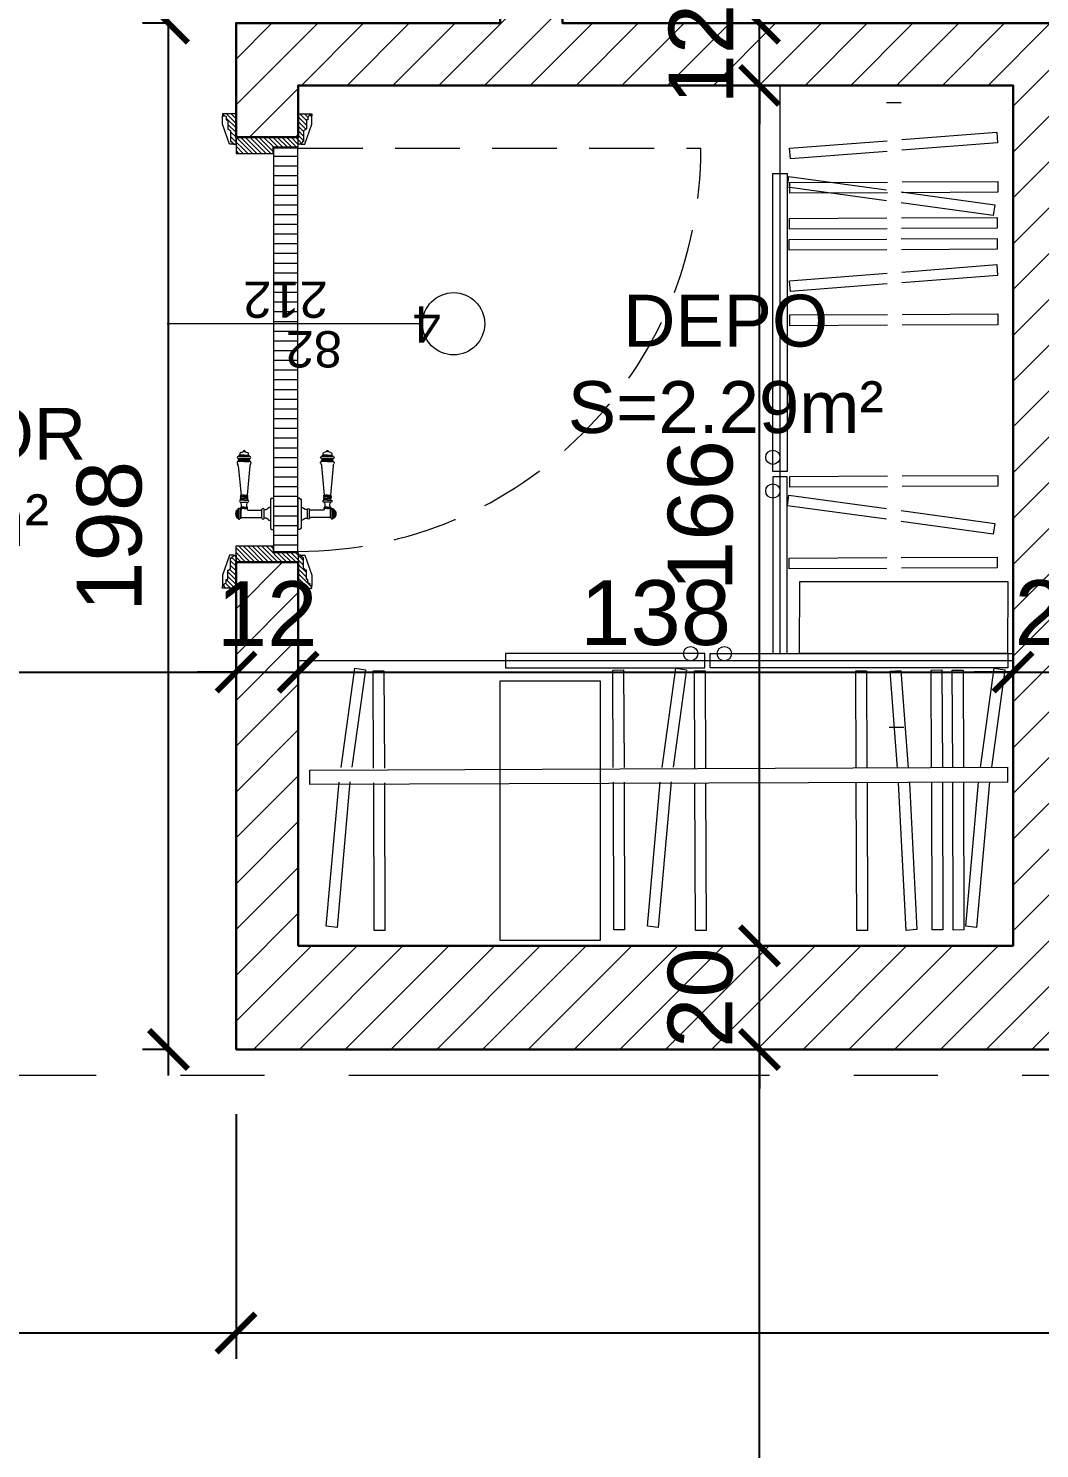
# Model space of a CAD drawing. Header units: centimetres. Extents: x 105417 to 110818, y -55119 to -48326.
# Drawn here: x 109031.3 to 109226.5, y -52894.4 to -52620.4 of the extents above; entities that cross this region are included whole.
import ezdxf

# ---------------------------------------------------------------- set-up
doc = ezdxf.new("R2010")
doc.units = ezdxf.units.CM
doc.header["$LTSCALE"] = 50
doc.header["$MEASUREMENT"] = 0
doc.linetypes.add('AXES', pattern=[2, 1.25, -0.25, 0.25, -0.25])
doc.linetypes.add('CACHE', pattern=[0.375, 0.25, -0.125])
doc.layers.get('0').update_dxf_attribs({"color": 8})
doc.layers.add('AXES', color=10, linetype='AXES')
doc.layers.add('COTE 50ème', color=1, linetype='Continuous')
doc.layers.add('DEMOL', color=7, linetype='Continuous', lineweight=60, true_color=0xe6ac00)
for name, color, linetype, lineweight in [('door', 44, 'Continuous', 5), ('MACONNERIE COUPE', 7, 'Continuous', 30), ('MACONNERIE HACHURE', 253, 'Continuous', 13), ('mobilimi', 8, 'Continuous', 9)]:
    doc.layers.add(name, color=color, linetype=linetype, lineweight=lineweight)
doc.styles.add('GENERATED_STYLE_1', font='arial.ttf')
doc.styles.add('RS_TEXT_1.50', font='arial.ttf', dxfattribs={"height": 12.5})
doc.styles.add('RS_TXT_50', font='arial.ttf', dxfattribs={"height": 12.5})
doc.dimstyles.new('RS_50CM_LINEAIRE', dxfattribs={"dimscale": 5, "dimtxt": 12.5, "dimasz": 1.5, "dimexe": 1, "dimexo": 2.5, "dimgap": 1, "dimtad": 1, "dimdec": 1, "dimrnd": 0.5, "dimdsep": 46, "dimtxsty": 'RS_TXT_50', "dimblk1": 'ARCHTICK', "dimblk2": 'ARCHTICK', "dimsah": 1, "dimcen": 2.5, "dimdle": 1, "dimclrt": 4, "dimadec": 0, "dimazin": 2, "dimtfac": 1, "dimtdec": 1, "dimtix": 1, "dimtmove": 2, "dimatfit": 3, "dimfxl": 1, "dimtolj": 1, "dimtzin": 0, "dimarcsym": 0})

# ---------------------------------------------------------------- blocks, each defined once
blk = doc.blocks.new('A$Ceb270309')
at = {"layer": 'AXES', "lineweight": 5, "ltscale": 1.3}
blk.add_line((3195, -1960), (-1985, -1960), dxfattribs=at)
blk = doc.blocks.new('door900')
at = {"color": 0}
for p, q in [((-9.3, 67.7), (9.3, 67.7)), ((9.3, 65.2), (-9.3, 65.2)), ((-6.8, 71.5), (-6.8, 70.2)), ((-5.5, 71.5), (-6.8, 71.5)), ((-6.8, 70.2), (6.8, 70.2)), ((-6.8, 62.7), (-6.8, 24)), ((-6.8, 62.7), (6.8, 62.7)), ((-5.5, 71.5), (5.5, 71.5)), ((5.5, 71.5), (6.8, 71.5)), ((6.8, 71.5), (6.8, 70.2)), ((8.7, 62.7), (6.8, 62.7)), ((10.5, 56.8), (10.5, 62.5)), ((10.5, 56.8), (10.5, 51.1)), ((12.7, 56.8), (12.7, 62.5)), ((12.7, 56.8), (12.7, 51.1)), ((22.5, 63.8), (22.5, 49.8)), ((26.5, 56.8), (26.5, 63.8)), ((26.5, 63.8), (29.1, 63.8)), ((26.5, 63.8), (29.1, 63.8)), ((26.5, 56.8), (26.5, 49.8)), ((29.1, 63.8), (29.1, 62.8)), ((29.1, 62.8), (29.1, 56.8)), ((29.1, 50.8), (29.1, 56.8)), ((31.1, 62.8), (31.1, 56.8)), ((31.1, 50.8), (31.1, 56.8)), ((34.1, 56.8), (34.1, 62.8)), ((34.1, 62.8), (34.1, 56.8)), ((34.1, 50.8), (34.1, 56.8)), ((34.1, 56.8), (34.1, 50.8)), ((92.8, 68.1), (36.2, 62.8)), ((36.2, 56.8), (36.2, 62.8)), ((36.2, 56.8), (36.2, 50.8)), ((101.2, 67.3), (103.2, 68)), ((101.2, 56.8), (101.2, 67.3)), ((101.2, 56.8), (101.2, 46.3)), ((103.2, 68), (103.2, 67.7)), ((103.2, 56.8), (103.2, 68)), ((103.2, 56.8), (103.2, 46.3)), ((106.5, 68), (105.5, 67.3)), ((105.5, 56.8), (105.5, 67.3)), ((105.5, 56.8), (105.5, 46.3)), ((106.5, 56.8), (106.5, 68)), ((106.5, 56.8), (106.5, 45.7)), ((110.7, 68), (111.8, 67.3)), ((110.7, 56.8), (110.7, 68)), ((110.7, 56.8), (110.7, 45.7)), ((111.8, 56.8), (111.8, 67.3)), ((111.8, 66.2), (113.3, 66.2)), ((111.8, 56.8), (111.8, 46.3)), ((113.3, 56.8), (113.3, 66.2)), ((113.3, 56.8), (113.3, 47.5)), ((120.5, 56.8), (120.5, 58.6)), ((120.5, 56.8), (120.5, 55)), ((6.8, 49.1), (6.8, 24)), ((8.7, 50.9), (8.7, 50.9)), ((26.5, 49.8), (29.1, 49.8)), ((26.5, 49.8), (29.1, 49.8)), ((29.1, 50.8), (29.1, 49.8)), ((29.1, 49.8), (29.1, 49.8)), ((92.8, 45.5), (36.2, 50.8)), ((101.2, 46.3), (103.2, 45.7)), ((103.2, 45.9), (103.2, 45.7)), ((106.5, 45.7), (105.5, 46.3)), ((110.7, 45.7), (111.8, 46.3)), ((111.8, 47.5), (113.3, 47.5)), ((-30, 3), (-30, 0)), ((30, 0), (-30, 0)), ((27, 6), (-27, 6)), ((-8.3, 22.3), (8.3, 22.3)), ((-8.3, 18.3), (8.3, 18.3)), ((30, 3), (30, 0))]:
    blk.add_line(p, q, dxfattribs=at)
for centre, radius, start, end in [((-9.3, 66.5), 1.25, 90, 270), ((-6.8, 67.7), 2.51, 90.115, 179.885), ((-6.8, 65.2), 2.51, 180.115, 269.885), ((0, 64), 9.29, 53.4104, 126.5896), ((6.8, 67.7), 2.51, 0.115, 89.885), ((6.8, 65.2), 2.51, 270.115, 359.885), ((8.6, 64.9), 2.15, 272.7029, 297.6142), ((9.3, 66.5), 1.25, 270, 90), ((10, 62.5), 0.561, 3.7097, 127.9634), ((11.6, 62.5), 1.1, 0.0106, 179.9894), ((16.7, 70.5), 8.83, 243.5466, 311.3694), ((24.5, 63.7), 2.01, 4.1469, 175.8531), ((30.1, 62.8), 1.03, 0, 180.0014), ((32.6, 62.8), 1.48, 0, 180), ((35.2, 62.8), 1.03, 0, 180), ((32.6, 62.8), 1.48, 1.563306237032948e-10, 2.08440831604393e-10), ((93.1, 72.5), 4.4, 266.3976, 315.6468), ((98.3, 67.4), 2.89, 358.3861, 135.6468), ((104.3, 67.6), 1.15, 170.914, 348.1019), ((108.6, 68), 2.1, 0, 180), ((115.5, 62.5), 2.84, 13.4568, 140.4953), ((127.9, 65.2), 9.88, 191.9991, 221.6757), ((127.9, 48.5), 9.88, 138.3243, 168.0009), ((120.5, 56.8), 1.79, 0, 90), ((120.5, 56.8), 1.79, 270, 0), ((8.7, 49), 1.91, 88.7426, 178.1515), ((8.6, 48.8), 2.15, 62.3858, 87.2971), ((10, 51.1), 0.561, 232.0366, 356.2903), ((11.6, 51.1), 1.1, 180.0106, 359.9894), ((16.7, 43.2), 8.83, 48.6306, 116.4534), ((24.5, 50), 2.01, 184.1469, 355.8531), ((30.1, 50.8), 1.03, 179.9972, 0), ((32.6, 50.8), 1.48, 180, 0), ((35.2, 50.8), 1.03, 180, 0), ((93.1, 41.1), 4.4, 44.3532, 93.6024), ((98.3, 46.2), 2.89, 224.3532, 1.6139), ((104.3, 46.1), 1.15, 11.8981, 189.086), ((108.6, 45.7), 2.1, 180, 0), ((115.5, 51.2), 2.84, 219.5047, 346.5432), ((-27, 3), 3, 90, 180), ((-6.8, 6), 6, 130.5908, 180), ((-16.6, 16.6), 8.41, 314.3689, 12.0705), ((-8.3, 20.3), 2, 90, 270), ((-8.5, 24), 1.71, 275.059, 359.7825), ((8.5, 24), 1.71, 180.2175, 264.941), ((16.6, 16.6), 8.41, 167.9295, 225.6311), ((8.3, 20.3), 2, 270, 90), ((6.8, 6), 6, 0, 49.4092), ((27, 3), 3, 0, 90)]:
    blk.add_arc(centre, radius, start, end, dxfattribs=at)
blk = doc.blocks.new('_ArchTick')
at = {"color": 0, "linetype": 'ByBlock', "const_width": 0.15}
blk.add_lwpolyline([(-0.5, -0.5), (0.5, 0.5)], dxfattribs=at)
blk = doc.blocks.new('*D1152')
at = {"layer": 'COTE 50ème', "color": 0, "lineweight": -2, "ltscale": 0.5, "transparency": 16777216}
for p, q in [((109869.2, -54127.36), (109869.2, -52052.36)), ((109656.85, -52057.36), (109874.2, -52057.36)), ((108886.85, -54122.36), (109874.2, -54122.36))]:
    blk.add_line(p, q, dxfattribs=at)
at = {"layer": 'Defpoints', "color": 0, "ltscale": 0.5, "transparency": 16777216}
for p in [(109644.35, -52057.36), (109869.2, -52057.36), (108874.35, -54122.36)]:
    blk.add_point(p, dxfattribs=at)
at = {"layer": 'COTE 50ème', "color": 0, "lineweight": -2, "ltscale": 0.5, "transparency": 16777216, "xscale": 7.5, "yscale": 7.5, "zscale": 7.5}
for p, rotation in [((109869.2, -52057.36), 90), ((109869.2, -54122.36), 270)]:
    blk.add_blockref('_ArchTick', p, dxfattribs=dict(at, rotation=rotation))
at = {"layer": 'COTE 50ème', "color": 4, "ltscale": 0.5, "transparency": 16777216, "insert": (109857.82, -53089.86), "char_height": 12.5, "attachment_point": 5, "rotation": 90, "style": 'RS_TXT_50'}
blk.add_mtext('\\A1;2065', dxfattribs=at)
blk = doc.blocks.new('*D1232')
at = {"layer": 'COTE 50ème', "color": 0, "lineweight": -2, "ltscale": 0.5, "transparency": 16777216}
for p, q in [((108794.35, -52784.86), (108794.35, -52739.56)), ((109071.35, -52770.04), (109071.35, -52739.56)), ((108789.35, -52744.56), (109076.35, -52744.56))]:
    blk.add_line(p, q, dxfattribs=at)
at = {"layer": 'Defpoints', "color": 0, "ltscale": 0.5, "transparency": 16777216}
for p in [(109071.35, -52744.56), (109071.35, -52782.54), (108794.35, -52797.36)]:
    blk.add_point(p, dxfattribs=at)
at = {"layer": 'COTE 50ème', "color": 0, "lineweight": -2, "ltscale": 0.5, "transparency": 16777216, "xscale": 7.5, "yscale": 7.5, "zscale": 7.5, "rotation": 180}
blk.add_blockref('_ArchTick', (108794.35, -52744.56), dxfattribs=at)
at = {"layer": 'COTE 50ème', "color": 0, "lineweight": -2, "ltscale": 0.5, "transparency": 16777216, "xscale": 7.5, "yscale": 7.5, "zscale": 7.5}
blk.add_blockref('_ArchTick', (109071.35, -52744.56), dxfattribs=at)
at = {"layer": 'COTE 50ème', "color": 4, "ltscale": 0.5, "transparency": 16777216, "insert": (108932.85, -52733.28), "char_height": 12.5, "attachment_point": 5, "style": 'RS_TXT_50'}
blk.add_mtext('\\A1;277', dxfattribs=at)
blk = doc.blocks.new('*D1233')
at = {"layer": 'COTE 50ème', "color": 0, "lineweight": -2, "ltscale": 0.5, "transparency": 16777216}
for p, q in [((109071.35, -52770.04), (109071.35, -52739.56)), ((109083.35, -52770.04), (109083.35, -52739.56)), ((109071.35, -52744.56), (109063.85, -52744.56)), ((109071.35, -52744.56), (109083.35, -52744.56)), ((109083.35, -52744.56), (109090.85, -52744.56))]:
    blk.add_line(p, q, dxfattribs=at)
at = {"layer": 'Defpoints', "color": 0, "ltscale": 0.5, "transparency": 16777216}
for p in [(109083.35, -52744.56), (109071.35, -52782.54), (109083.35, -52782.54)]:
    blk.add_point(p, dxfattribs=at)
at = {"layer": 'COTE 50ème', "color": 0, "lineweight": -2, "ltscale": 0.5, "transparency": 16777216, "xscale": 7.5, "yscale": 7.5, "zscale": 7.5}
blk.add_blockref('_ArchTick', (109071.35, -52744.56), dxfattribs=at)
at = {"layer": 'COTE 50ème', "color": 0, "lineweight": -2, "ltscale": 0.5, "transparency": 16777216, "xscale": 7.5, "yscale": 7.5, "zscale": 7.5, "rotation": 180}
blk.add_blockref('_ArchTick', (109083.35, -52744.56), dxfattribs=at)
at = {"layer": 'COTE 50ème', "color": 4, "ltscale": 0.5, "transparency": 16777216, "insert": (109077.35, -52733.28), "char_height": 12.5, "attachment_point": 5, "style": 'RS_TXT_50'}
blk.add_mtext('\\A1;12', dxfattribs=at)
blk = doc.blocks.new('*D1234')
at = {"layer": 'COTE 50ème', "color": 0, "lineweight": -2, "ltscale": 0.5, "transparency": 16777216}
for p, q in [((109083.35, -52770.04), (109083.35, -52739.56)), ((109221.35, -52762.77), (109221.35, -52739.56)), ((109078.35, -52744.56), (109226.35, -52744.56))]:
    blk.add_line(p, q, dxfattribs=at)
at = {"layer": 'Defpoints', "color": 0, "ltscale": 0.5, "transparency": 16777216}
for p in [(109221.35, -52744.56), (109221.35, -52775.27), (109083.35, -52782.54)]:
    blk.add_point(p, dxfattribs=at)
at = {"layer": 'COTE 50ème', "color": 0, "lineweight": -2, "ltscale": 0.5, "transparency": 16777216, "xscale": 7.5, "yscale": 7.5, "zscale": 7.5, "rotation": 180}
blk.add_blockref('_ArchTick', (109083.35, -52744.56), dxfattribs=at)
at = {"layer": 'COTE 50ème', "color": 0, "lineweight": -2, "ltscale": 0.5, "transparency": 16777216, "xscale": 7.5, "yscale": 7.5, "zscale": 7.5}
blk.add_blockref('_ArchTick', (109221.35, -52744.56), dxfattribs=at)
at = {"layer": 'COTE 50ème', "color": 4, "ltscale": 0.5, "transparency": 16777216, "insert": (109152.35, -52733.17), "char_height": 12.5, "attachment_point": 5, "style": 'RS_TXT_50'}
blk.add_mtext('\\A1;138', dxfattribs=at)
blk = doc.blocks.new('*D1235')
at = {"layer": 'COTE 50ème', "color": 0, "lineweight": -2, "ltscale": 0.5, "transparency": 16777216}
for p, q in [((109221.35, -52762.77), (109221.35, -52739.56)), ((109241.35, -52751.89), (109241.35, -52739.56)), ((109221.35, -52744.56), (109213.85, -52744.56)), ((109221.35, -52744.56), (109241.35, -52744.56)), ((109241.35, -52744.56), (109248.85, -52744.56))]:
    blk.add_line(p, q, dxfattribs=at)
at = {"layer": 'Defpoints', "color": 0, "ltscale": 0.5, "transparency": 16777216}
for p in [(109241.35, -52744.56), (109241.35, -52764.39), (109221.35, -52775.27)]:
    blk.add_point(p, dxfattribs=at)
at = {"layer": 'COTE 50ème', "color": 0, "lineweight": -2, "ltscale": 0.5, "transparency": 16777216, "xscale": 7.5, "yscale": 7.5, "zscale": 7.5}
blk.add_blockref('_ArchTick', (109221.35, -52744.56), dxfattribs=at)
at = {"layer": 'COTE 50ème', "color": 0, "lineweight": -2, "ltscale": 0.5, "transparency": 16777216, "xscale": 7.5, "yscale": 7.5, "zscale": 7.5, "rotation": 180}
blk.add_blockref('_ArchTick', (109241.35, -52744.56), dxfattribs=at)
at = {"layer": 'COTE 50ème', "color": 4, "ltscale": 0.5, "transparency": 16777216, "insert": (109231.35, -52733.17), "char_height": 12.5, "attachment_point": 5, "style": 'RS_TXT_50'}
blk.add_mtext('\\A1;20', dxfattribs=at)
blk = doc.blocks.new('*D1349')
at = {"layer": 'COTE 50ème', "color": 0, "lineweight": -2, "ltscale": 0.5, "transparency": 16777216}
for p, q in [((109058.32, -52822.36), (109058.32, -52614.36)), ((109058.85, -52619.36), (109053.32, -52619.36)), ((109058.85, -52817.36), (109053.32, -52817.36))]:
    blk.add_line(p, q, dxfattribs=at)
at = {"layer": 'Defpoints', "color": 0, "ltscale": 0.5, "transparency": 16777216}
for p in [(109058.32, -52619.36), (109071.35, -52619.36), (109071.35, -52817.36)]:
    blk.add_point(p, dxfattribs=at)
at = {"layer": 'COTE 50ème', "color": 0, "lineweight": -2, "ltscale": 0.5, "transparency": 16777216, "xscale": 7.5, "yscale": 7.5, "zscale": 7.5}
for p, rotation in [((109058.32, -52619.36), 90), ((109058.32, -52817.36), 270)]:
    blk.add_blockref('_ArchTick', p, dxfattribs=dict(at, rotation=rotation))
at = {"layer": 'COTE 50ème', "color": 4, "ltscale": 0.5, "transparency": 16777216, "insert": (109046.94, -52718.36), "char_height": 12.5, "attachment_point": 5, "rotation": 90, "style": 'RS_TXT_50'}
blk.add_mtext('\\A1;198', dxfattribs=at)
blk = doc.blocks.new('*D1350')
at = {"layer": 'COTE 50ème', "color": 0, "lineweight": -2, "ltscale": 0.5, "transparency": 16777216}
for p, q in [((109058.32, -52624.36), (109058.32, -52417.36)), ((109074.75, -52422.36), (109053.32, -52422.36)), ((109058.85, -52619.36), (109053.32, -52619.36))]:
    blk.add_line(p, q, dxfattribs=at)
at = {"layer": 'Defpoints', "color": 0, "ltscale": 0.5, "transparency": 16777216}
for p in [(109058.32, -52422.36), (109087.25, -52422.36), (109071.35, -52619.36)]:
    blk.add_point(p, dxfattribs=at)
at = {"layer": 'COTE 50ème', "color": 0, "lineweight": -2, "ltscale": 0.5, "transparency": 16777216, "xscale": 7.5, "yscale": 7.5, "zscale": 7.5}
for p, rotation in [((109058.32, -52422.36), 90), ((109058.32, -52619.36), 270)]:
    blk.add_blockref('_ArchTick', p, dxfattribs=dict(at, rotation=rotation))
at = {"layer": 'COTE 50ème', "color": 4, "ltscale": 0.5, "transparency": 16777216, "insert": (109046.94, -52520.86), "char_height": 12.5, "attachment_point": 5, "rotation": 90, "style": 'RS_TXT_50'}
blk.add_mtext('\\A1;197', dxfattribs=at)
blk = doc.blocks.new('*D1360')
at = {"layer": 'COTE 50ème', "color": 0, "lineweight": -2, "ltscale": 0.5, "transparency": 16777216}
for p, q in [((109172.41, -53101.93), (109172.41, -52812.36)), ((109186.76, -52817.36), (109167.41, -52817.36)), ((109109.74, -53096.93), (109177.41, -53096.93))]:
    blk.add_line(p, q, dxfattribs=at)
at = {"layer": 'Defpoints', "color": 0, "ltscale": 0.5, "transparency": 16777216}
for p in [(109172.41, -52817.36), (109199.26, -52817.36), (109097.24, -53096.93)]:
    blk.add_point(p, dxfattribs=at)
at = {"layer": 'COTE 50ème', "color": 0, "lineweight": -2, "ltscale": 0.5, "transparency": 16777216, "xscale": 7.5, "yscale": 7.5, "zscale": 7.5}
for p, rotation in [((109172.41, -52817.36), 90), ((109172.41, -53096.93), 270)]:
    blk.add_blockref('_ArchTick', p, dxfattribs=dict(at, rotation=rotation))
at = {"layer": 'COTE 50ème', "color": 4, "ltscale": 0.5, "transparency": 16777216, "insert": (109161.03, -52957.15), "char_height": 12.5, "attachment_point": 5, "rotation": 90, "style": 'RS_TXT_50'}
blk.add_mtext('\\A1;279.5', dxfattribs=at)
blk = doc.blocks.new('*D1361')
at = {"layer": 'COTE 50ème', "color": 0, "lineweight": -2, "ltscale": 0.5, "transparency": 16777216}
for p, q in [((109172.41, -52797.36), (109172.41, -52789.86)), ((109186.76, -52797.36), (109167.41, -52797.36)), ((109172.41, -52817.36), (109172.41, -52797.36)), ((109186.76, -52817.36), (109167.41, -52817.36)), ((109172.41, -52817.36), (109172.41, -52824.86))]:
    blk.add_line(p, q, dxfattribs=at)
at = {"layer": 'Defpoints', "color": 0, "ltscale": 0.5, "transparency": 16777216}
for p in [(109172.41, -52797.36), (109199.26, -52797.36), (109199.26, -52817.36)]:
    blk.add_point(p, dxfattribs=at)
at = {"layer": 'COTE 50ème', "color": 0, "lineweight": -2, "ltscale": 0.5, "transparency": 16777216, "xscale": 7.5, "yscale": 7.5, "zscale": 7.5}
for p, rotation in [((109172.41, -52797.36), 270), ((109172.41, -52817.36), 90)]:
    blk.add_blockref('_ArchTick', p, dxfattribs=dict(at, rotation=rotation))
at = {"layer": 'COTE 50ème', "color": 4, "ltscale": 0.5, "transparency": 16777216, "insert": (109161.03, -52807.36), "char_height": 12.5, "attachment_point": 5, "rotation": 90, "style": 'RS_TXT_50'}
blk.add_mtext('\\A1;20', dxfattribs=at)
blk = doc.blocks.new('*D1362')
at = {"layer": 'COTE 50ème', "color": 0, "lineweight": -2, "ltscale": 0.5, "transparency": 16777216}
for p, q in [((109172.41, -52802.36), (109172.41, -52626.36)), ((109176.63, -52631.36), (109167.41, -52631.36)), ((109186.76, -52797.36), (109167.41, -52797.36))]:
    blk.add_line(p, q, dxfattribs=at)
at = {"layer": 'Defpoints', "color": 0, "ltscale": 0.5, "transparency": 16777216}
for p in [(109172.41, -52631.36), (109189.13, -52631.36), (109199.26, -52797.36)]:
    blk.add_point(p, dxfattribs=at)
at = {"layer": 'COTE 50ème', "color": 0, "lineweight": -2, "ltscale": 0.5, "transparency": 16777216, "xscale": 7.5, "yscale": 7.5, "zscale": 7.5}
for p, rotation in [((109172.41, -52631.36), 90), ((109172.41, -52797.36), 270)]:
    blk.add_blockref('_ArchTick', p, dxfattribs=dict(at, rotation=rotation))
at = {"layer": 'COTE 50ème', "color": 4, "ltscale": 0.5, "transparency": 16777216, "insert": (109161.03, -52714.36), "char_height": 12.5, "attachment_point": 5, "rotation": 90, "style": 'RS_TXT_50'}
blk.add_mtext('\\A1;166', dxfattribs=at)
blk = doc.blocks.new('*D1363')
at = {"layer": 'COTE 50ème', "color": 0, "lineweight": -2, "ltscale": 0.5, "transparency": 16777216}
for p, q in [((109172.41, -52619.36), (109172.41, -52611.86)), ((109176.63, -52619.36), (109167.41, -52619.36)), ((109172.41, -52631.36), (109172.41, -52619.36)), ((109176.63, -52631.36), (109167.41, -52631.36)), ((109172.41, -52631.36), (109172.41, -52638.86))]:
    blk.add_line(p, q, dxfattribs=at)
at = {"layer": 'Defpoints', "color": 0, "ltscale": 0.5, "transparency": 16777216}
for p in [(109172.41, -52619.36), (109189.13, -52619.36), (109189.13, -52631.36)]:
    blk.add_point(p, dxfattribs=at)
at = {"layer": 'COTE 50ème', "color": 0, "lineweight": -2, "ltscale": 0.5, "transparency": 16777216, "xscale": 7.5, "yscale": 7.5, "zscale": 7.5}
for p, rotation in [((109172.41, -52619.36), 270), ((109172.41, -52631.36), 90)]:
    blk.add_blockref('_ArchTick', p, dxfattribs=dict(at, rotation=rotation))
at = {"layer": 'COTE 50ème', "color": 4, "ltscale": 0.5, "transparency": 16777216, "insert": (109161.13, -52625.36), "char_height": 12.5, "attachment_point": 5, "rotation": 90, "style": 'RS_TXT_50'}
blk.add_mtext('\\A1;12', dxfattribs=at)
blk = doc.blocks.new('*D1364')
at = {"layer": 'COTE 50ème', "color": 0, "lineweight": -2, "ltscale": 0.5, "transparency": 16777216}
for p, q in [((109172.41, -52624.36), (109172.41, -52502.36)), ((109170.86, -52507.36), (109177.41, -52507.36)), ((109176.63, -52619.36), (109167.41, -52619.36))]:
    blk.add_line(p, q, dxfattribs=at)
at = {"layer": 'Defpoints', "color": 0, "ltscale": 0.5, "transparency": 16777216}
for p in [(109158.36, -52507.36), (109172.41, -52507.36), (109189.13, -52619.36)]:
    blk.add_point(p, dxfattribs=at)
at = {"layer": 'COTE 50ème', "color": 0, "lineweight": -2, "ltscale": 0.5, "transparency": 16777216, "xscale": 7.5, "yscale": 7.5, "zscale": 7.5}
for p, rotation in [((109172.41, -52507.36), 90), ((109172.41, -52619.36), 270)]:
    blk.add_blockref('_ArchTick', p, dxfattribs=dict(at, rotation=rotation))
at = {"layer": 'COTE 50ème', "color": 4, "ltscale": 0.5, "transparency": 16777216, "insert": (109161.13, -52563.36), "char_height": 12.5, "attachment_point": 5, "rotation": 90, "style": 'RS_TXT_50'}
blk.add_mtext('\\A1;112', dxfattribs=at)
blk = doc.blocks.new('*D1493')
at = {"layer": 'COTE 50ème', "color": 0, "lineweight": -2, "ltscale": 0.5, "transparency": 16777216}
for p, q in [((109071.35, -52829.86), (109071.35, -52877.06)), ((108809.35, -52889.86), (108809.35, -52867.06)), ((108804.35, -52872.06), (109076.35, -52872.06))]:
    blk.add_line(p, q, dxfattribs=at)
at = {"layer": 'Defpoints', "color": 0, "ltscale": 0.5, "transparency": 16777216}
for p in [(109071.35, -52817.36), (109071.35, -52872.06), (108809.35, -52902.36)]:
    blk.add_point(p, dxfattribs=at)
at = {"layer": 'COTE 50ème', "color": 0, "lineweight": -2, "ltscale": 0.5, "transparency": 16777216, "xscale": 7.5, "yscale": 7.5, "zscale": 7.5, "rotation": 180}
blk.add_blockref('_ArchTick', (108809.35, -52872.06), dxfattribs=at)
at = {"layer": 'COTE 50ème', "color": 0, "lineweight": -2, "ltscale": 0.5, "transparency": 16777216, "xscale": 7.5, "yscale": 7.5, "zscale": 7.5}
blk.add_blockref('_ArchTick', (109071.35, -52872.06), dxfattribs=at)
at = {"layer": 'COTE 50ème', "color": 4, "ltscale": 0.5, "transparency": 16777216, "insert": (108940.35, -52860.68), "char_height": 12.5, "attachment_point": 5, "style": 'RS_TXT_50'}
blk.add_mtext('\\A1;262', dxfattribs=at)
blk = doc.blocks.new('*D1494')
at = {"layer": 'COTE 50ème', "color": 0, "lineweight": -2, "ltscale": 0.5, "transparency": 16777216}
for p, q in [((109071.35, -52829.86), (109071.35, -52877.06)), ((109509.35, -52859.86), (109509.35, -52877.06)), ((109066.35, -52872.06), (109514.35, -52872.06))]:
    blk.add_line(p, q, dxfattribs=at)
at = {"layer": 'Defpoints', "color": 0, "ltscale": 0.5, "transparency": 16777216}
for p in [(109071.35, -52817.36), (109509.35, -52847.36), (109509.35, -52872.06)]:
    blk.add_point(p, dxfattribs=at)
at = {"layer": 'COTE 50ème', "color": 0, "lineweight": -2, "ltscale": 0.5, "transparency": 16777216, "xscale": 7.5, "yscale": 7.5, "zscale": 7.5, "rotation": 180}
blk.add_blockref('_ArchTick', (109071.35, -52872.06), dxfattribs=at)
at = {"layer": 'COTE 50ème', "color": 0, "lineweight": -2, "ltscale": 0.5, "transparency": 16777216, "xscale": 7.5, "yscale": 7.5, "zscale": 7.5}
blk.add_blockref('_ArchTick', (109509.35, -52872.06), dxfattribs=at)
at = {"layer": 'COTE 50ème', "color": 4, "ltscale": 0.5, "transparency": 16777216, "insert": (109290.35, -52860.67), "char_height": 12.5, "attachment_point": 5, "style": 'RS_TXT_50'}
blk.add_mtext('\\A1;438', dxfattribs=at)

msp = doc.modelspace()

# ---------------------------------------------------------------- hatches: boundary and pattern name
at = {"layer": 'door'}
h = msp.add_hatch(dxfattribs=at)
h.set_pattern_fill('ANSI31', color=256, scale=5, angle=1350)
h.set_pattern_definition([(315, (163162.78766, 101874.31544), (0.4419417382, 0.4419417382), [])])
edge = h.paths.add_edge_path()
edge.add_line((109069.47, -52637.61), (109069.47, -52638.03))
edge.add_line((109069.47, -52638.03), (109069.78, -52638.03))
edge.add_line((109069.78, -52638.03), (109069.78, -52639.79))
edge.add_line((109069.78, -52639.79), (109069.99, -52639.79))
edge.add_arc((109070.31, -52639.79), 0.314, 180, 270)
edge.add_line((109070.31, -52640.11), (109070.31, -52642.2))
edge.add_line((109070.31, -52642.2), (109070.52, -52642.2))
edge.add_arc((109070.83, -52642.2), 0.314, 180, 270)
edge.add_line((109070.83, -52642.51), (109070.83, -52642.72))
edge.add_line((109070.83, -52642.72), (109071.35, -52642.72))
edge.add_line((109071.35, -52642.72), (109071.35, -52636.86))
edge.add_line((109071.35, -52636.86), (109068.74, -52636.86))
edge.add_line((109068.74, -52636.86), (109068.74, -52637.27))
edge.add_line((109068.74, -52637.27), (109069.05, -52637.27))
edge.add_line((109069.05, -52637.27), (109069.05, -52637.19))
edge.add_arc((109069.05, -52637.61), 0.419, 0, 90, ccw=False)
h.paths.add_polyline_path([(109071.35, -52641.36), (109071.35, -52644.51), (109078.54, -52644.51), (109078.54, -52643.25), (109083.35, -52643.25), (109083.35, -52641.36)])
edge = h.paths.add_edge_path()
edge.add_line((109085.24, -52637.61), (109085.24, -52638.03))
edge.add_line((109085.24, -52638.03), (109084.93, -52638.03))
edge.add_line((109084.93, -52638.03), (109084.93, -52639.79))
edge.add_line((109084.93, -52639.79), (109084.72, -52639.79))
edge.add_arc((109084.4, -52639.79), 0.314, -90, 0, ccw=False)
edge.add_line((109084.4, -52640.11), (109084.4, -52642.2))
edge.add_line((109084.4, -52642.2), (109084.19, -52642.2))
edge.add_arc((109083.88, -52642.2), 0.314, -90, 0, ccw=False)
edge.add_line((109083.88, -52642.51), (109083.88, -52642.72))
edge.add_line((109083.88, -52642.72), (109083.35, -52642.72))
edge.add_line((109083.35, -52642.72), (109083.35, -52636.86))
edge.add_line((109083.35, -52636.86), (109085.97, -52636.86))
edge.add_line((109085.97, -52636.86), (109085.97, -52637.27))
edge.add_line((109085.97, -52637.27), (109085.66, -52637.27))
edge.add_line((109085.66, -52637.27), (109085.66, -52637.19))
edge.add_arc((109085.66, -52637.61), 0.419, 90, 180)
h = msp.add_hatch(dxfattribs=at)
h.set_pattern_fill('ANSI31', color=256, scale=15, angle=855)
h.set_pattern_definition([(180, (207210.2201, -91624.3878), (-2e-15, -1.875), [])])
h.paths.add_polyline_path([(109078.59, -52643.46), (109078.59, -52721.26), (109083.3, -52721.26), (109083.3, -52643.46)])
h = msp.add_hatch(dxfattribs=at)
h.set_pattern_fill('ANSI31', color=256, scale=5, angle=1350)
h.set_pattern_definition([(315, (163162.78766, 101884.3273), (0.4419417382, 0.4419417382), [])])
h.paths.add_polyline_path([(109071.35, -52723.35), (109071.35, -52720.21), (109078.54, -52720.21), (109078.54, -52721.46), (109083.35, -52721.46), (109083.35, -52723.35)])
edge = h.paths.add_edge_path()
edge.add_line((109069.47, -52727.1), (109069.47, -52726.68))
edge.add_line((109069.47, -52726.68), (109069.78, -52726.68))
edge.add_line((109069.78, -52726.68), (109069.78, -52724.92))
edge.add_line((109069.78, -52724.92), (109069.99, -52724.92))
edge.add_arc((109070.31, -52724.92), 0.314, 90, 180, ccw=False)
edge.add_line((109070.31, -52724.61), (109070.31, -52722.51))
edge.add_line((109070.31, -52722.51), (109070.52, -52722.51))
edge.add_arc((109070.83, -52722.51), 0.314, 90, 180, ccw=False)
edge.add_line((109070.83, -52722.2), (109070.83, -52721.99))
edge.add_line((109070.83, -52721.99), (109071.35, -52721.99))
edge.add_line((109071.35, -52721.99), (109071.35, -52728.35))
edge.add_line((109071.35, -52728.35), (109068.74, -52728.35))
edge.add_line((109068.74, -52728.35), (109068.74, -52727.94))
edge.add_line((109068.74, -52727.94), (109069.05, -52727.94))
edge.add_line((109069.05, -52727.94), (109069.05, -52727.52))
edge.add_arc((109069.05, -52727.1), 0.419, 270, 360)
edge = h.paths.add_edge_path()
edge.add_line((109085.24, -52727.1), (109085.24, -52726.68))
edge.add_line((109085.24, -52726.68), (109084.93, -52726.68))
edge.add_line((109084.93, -52726.68), (109084.93, -52724.92))
edge.add_line((109084.93, -52724.92), (109084.72, -52724.92))
edge.add_arc((109084.4, -52724.92), 0.314, 0, 90)
edge.add_line((109084.4, -52724.61), (109084.4, -52722.51))
edge.add_line((109084.4, -52722.51), (109084.19, -52722.51))
edge.add_arc((109083.88, -52722.51), 0.314, 360, 450)
edge.add_line((109083.88, -52722.2), (109083.88, -52721.99))
edge.add_line((109083.88, -52721.99), (109083.35, -52721.99))
edge.add_line((109083.35, -52721.99), (109083.35, -52728.35))
edge.add_line((109083.35, -52728.35), (109085.97, -52728.35))
edge.add_line((109085.97, -52728.35), (109085.97, -52727.94))
edge.add_line((109085.97, -52727.94), (109085.66, -52727.94))
edge.add_line((109085.66, -52727.94), (109085.66, -52727.52))
edge.add_arc((109085.66, -52727.1), 0.419, 180, 270, ccw=False)
at = {"layer": 'MACONNERIE HACHURE'}
h = msp.add_hatch(dxfattribs=at)
h.set_pattern_fill('ANSI31', color=256, scale=50, style=0)
h.paths.add_polyline_path([(107874.35, -53728.36), (107763.35, -53728.36), (107763.35, -53770.36), (107874.35, -53770.36)])
h.paths.add_polyline_path([(107866.35, -53736.36), (107771.35, -53736.36), (107771.35, -53762.36), (107866.35, -53762.36)], flags=16)
h.paths.add_polyline_path([(109325.35, -53728.36), (109214.35, -53728.36), (109214.35, -53770.36), (109325.35, -53770.36)])
h.paths.add_polyline_path([(109317.35, -53736.36), (109222.35, -53736.36), (109222.35, -53762.36), (109317.35, -53762.36)], flags=16)
h.paths.add_polyline_path([(109454.35, -52082.36), (109509.35, -52082.36), (109509.35, -52057.36), (109454.35, -52057.36)])
h.paths.add_polyline_path([(109274.35, -52057.36), (109174.35, -52057.36), (109174.35, -52082.36), (109274.35, -52082.36)])
h.paths.add_polyline_path([(107444.35, -53677.36), (107444.35, -53737.36), (107469.35, -53737.36), (107469.35, -53677.36)])
h.paths.add_polyline_path([(108556.85, -53762.36), (108531.85, -53762.36), (108531.85, -53982.36), (108556.85, -53982.36)])
h.paths.add_polyline_path([(108239.36, -53952.36), (108214.36, -53952.36), (108214.36, -54122.36), (108331.85, -54122.36), (108331.85, -54097.36), (108239.36, -54097.36)])
h.paths.add_polyline_path([(108556.85, -53982.36), (108531.85, -53982.36), (108531.85, -54122.36), (108556.85, -54122.36)])
h.paths.add_polyline_path([(108849.35, -53952.36), (108874.35, -53952.36), (108874.35, -54122.36), (108756.85, -54122.36), (108756.85, -54097.36), (108849.35, -54097.36)])
h.paths.add_polyline_path([(107469.35, -53422.36), (107444.35, -53422.36), (107444.35, -53497.36), (107469.35, -53497.36)])
h.paths.add_polyline_path([(109644.35, -53677.36), (109644.35, -53737.36), (109619.35, -53737.36), (109619.35, -53677.36)])
h.paths.add_polyline_path([(109619.35, -53342.47), (109644.35, -53342.47), (109644.35, -53397.36), (109619.35, -53397.36)])
h.paths.add_polyline_path([(107469.35, -53342.47), (107444.35, -53342.47), (107444.35, -53397.36), (107469.35, -53397.36)])
h.paths.add_polyline_path([(109619.35, -52847.36), (109644.35, -52847.36), (109644.35, -52902.25), (109619.35, -52902.25)])
h.paths.add_polyline_path([(109099.36, -53146.93), (108984.36, -53146.93), (108984.36, -53096.93), (109099.36, -53096.93)])
h.paths.add_polyline_path([(109089.36, -53136.93), (108994.36, -53136.93), (108994.36, -53106.93), (109089.36, -53106.93)], flags=16)
h.paths.add_polyline_path([(108104.35, -53147.36), (107989.35, -53147.36), (107989.35, -53097.36), (108104.35, -53097.36)])
h.paths.add_polyline_path([(108094.35, -53137.36), (107999.35, -53137.36), (107999.35, -53107.36), (108094.35, -53107.36)], flags=16)
h.paths.add_polyline_path([(108794.35, -52797.36), (108774.35, -52797.36), (108774.35, -52787.36), (108794.35, -52787.36)])
h.paths.add_polyline_path([(108849.35, -53737.36), (108756.85, -53737.36), (108756.85, -53762.36), (108849.35, -53762.36)])
h.paths.add_polyline_path([(109234.24, -53477.36), (109209.24, -53477.36), (109209.24, -53422.36), (109234.24, -53422.36)])
h.paths.add_polyline_path([(109619.35, -53062.36), (109644.35, -53062.36), (109644.35, -53182.36), (109619.35, -53182.36)])
h.paths.add_polyline_path([(108809.35, -53326.05), (108874.35, -53326.05), (108874.35, -53348.05), (108849.35, -53348.05), (108849.35, -53338.05), (108809.35, -53338.05)])
h.paths.add_polyline_path([(109619.35, -53422.36), (109644.35, -53422.36), (109644.35, -53497.36), (109619.35, -53497.36)])
h.paths.add_polyline_path([(108704.35, -52527.36), (108794.35, -52527.36), (108794.35, -52607.36), (108947.35, -52607.36), (108947.35, -52512.38), (108959.35, -52512.38), (108959.35, -52632.36), (108794.35, -52632.36), (108794.35, -52687.36), (108774.35, -52687.36), (108774.35, -52583.36), (108704.35, -52583.36), (108704.35, -52632.36), (108669.35, -52632.36), (108669.35, -52612.36), (108679.35, -52612.36), (108679.35, -52562.36), (108704.35, -52562.36), (108704.35, -52578.36), (108774.35, -52578.36), (108774.35, -52552.36), (108704.35, -52552.36)])
h.paths.add_polyline_path([(108874.35, -53702.36), (108849.35, -53702.36), (108849.35, -53440.05), (108874.35, -53440.05), (108874.35, -53477.36), (108934.35, -53477.36), (108934.35, -53502.36), (108874.35, -53502.36)])
h.paths.add_polyline_path([(108814.35, -52082.36), (108947.35, -52082.36), (108947.35, -52236.36), (108959.35, -52236.36), (108959.35, -52082.36), (108994.35, -52082.36), (108994.35, -52057.36), (108814.35, -52057.36)])
h.paths.add_polyline_path([(109509.35, -52482.36), (109509.35, -52424.25), (109534.35, -52424.25), (109534.35, -52477.36), (109644.35, -52477.36), (109644.35, -52567.36), (109619.35, -52567.36), (109619.35, -52502.36), (109286.35, -52502.36), (109286.35, -52507.36), (109134.35, -52507.36), (109134.35, -52517.36), (109122.35, -52517.36), (109122.35, -52422.36), (109061.49, -52422.36), (109061.49, -52410.36), (109134.35, -52410.36), (109134.35, -52482.36)])
h.paths.add_polyline_path([(109071.35, -52817.36), (109071.35, -52723.36), (109083.35, -52723.36), (109083.35, -52797.36), (109221.35, -52797.36), (109221.35, -52631.36), (109083.35, -52631.36), (109083.35, -52641.36), (109071.35, -52641.36), (109071.35, -52619.36), (109122.35, -52619.36), (109122.35, -52609.36), (109134.35, -52609.36), (109134.35, -52619.36), (109241.35, -52619.36), (109241.35, -52797.36), (109509.35, -52797.36), (109509.35, -52817.36)])
h.paths.add_polyline_path([(108294.35, -52797.36), (108314.35, -52797.36), (108314.35, -52787.36), (108294.35, -52787.36)])
h.paths.add_polyline_path([(108239.35, -53737.36), (108331.85, -53737.36), (108331.85, -53762.36), (108239.35, -53762.36)])
h.paths.add_polyline_path([(107859.35, -53477.36), (107884.35, -53477.36), (107884.35, -53422.36), (107859.35, -53422.36)])
h.paths.add_polyline_path([(107469.35, -53062.36), (107444.35, -53062.36), (107444.35, -53182.36), (107469.35, -53182.36)])
h.paths.add_polyline_path([(108279.35, -53326.05), (108214.35, -53326.05), (108214.35, -53348.05), (108239.35, -53348.05), (108239.35, -53338.05), (108279.35, -53338.05)])
h.paths.add_polyline_path([(108724.52, -52902.36), (108774.35, -52902.36), (108774.35, -52942.36), (108724.52, -52942.36)])
h.paths.add_polyline_path([(108564.35, -52902.36), (108604.35, -52902.36), (108604.35, -52942.36), (108564.35, -52942.36)])
h.paths.add_polyline_path([(109509.35, -52154.25), (109534.35, -52154.25), (109534.35, -52107.36), (109509.35, -52107.36)])
h.paths.add_polyline_path([(109619.35, -52797.36), (109644.35, -52797.36), (109644.35, -52747.36), (109619.35, -52747.36)])
h.paths.add_polyline_path([(108364.19, -52902.36), (108314.35, -52902.36), (108314.35, -52942.36), (108364.19, -52942.36)])
h.paths.add_polyline_path([(108524.35, -52902.36), (108484.35, -52902.36), (108484.35, -52942.36), (108524.35, -52942.36)])
h.paths.add_polyline_path([(108679.35, -52082.36), (108659.35, -52082.36), (108659.35, -52057.36), (108679.35, -52057.36)])
h.paths.add_polyline_path([(108384.35, -52527.36), (108294.35, -52527.36), (108294.35, -52607.36), (108141.35, -52607.36), (108141.35, -52512.38), (108129.35, -52512.38), (108129.35, -52632.36), (108294.35, -52632.36), (108294.35, -52687.36), (108314.35, -52687.36), (108314.35, -52583.36), (108384.35, -52583.36), (108384.35, -52632.36), (108569.35, -52632.36), (108569.35, -52612.36), (108409.35, -52612.36), (108409.35, -52562.36), (108384.35, -52562.36), (108384.35, -52578.36), (108314.35, -52578.36), (108314.35, -52552.36), (108384.35, -52552.36)])
h.paths.add_polyline_path([(107579.35, -52154.25), (107554.35, -52154.25), (107554.35, -52107.36), (107579.35, -52107.36)])
h.paths.add_polyline_path([(108559.35, -53737.36), (108576.85, -53737.36), (108576.85, -53762.36), (108511.85, -53762.36), (108511.85, -53737.36), (108529.35, -53737.36), (108529.35, -53272.36), (108559.35, -53272.36)])
h.paths.add_polyline_path([(108214.35, -53702.36), (108239.35, -53702.36), (108239.35, -53440.05), (108214.35, -53440.05), (108214.35, -53477.36), (108154.35, -53477.36), (108154.35, -53502.36), (108214.35, -53502.36)])
h.paths.add_polyline_path([(108559.35, -52082.36), (108409.35, -52082.36), (108409.35, -52057.36), (108559.35, -52057.36)])
h.paths.add_polyline_path([(108274.35, -52082.36), (108141.35, -52082.36), (108141.35, -52236.36), (108129.35, -52236.36), (108129.35, -52082.36), (107579.35, -52082.36), (107579.35, -52057.36), (108274.35, -52057.36)])
h.paths.add_polyline_path([(107579.35, -52482.36), (107579.35, -52424.25), (107554.35, -52424.25), (107554.35, -52477.36), (107444.35, -52477.36), (107444.35, -52567.36), (107469.35, -52567.36), (107469.35, -52502.36), (107802.35, -52502.36), (107802.35, -52507.36), (107954.35, -52507.36), (107954.35, -52517.36), (107966.35, -52517.36), (107966.35, -52422.36), (108027.22, -52422.36), (108027.22, -52410.36), (107954.35, -52410.36), (107954.35, -52482.36)])
h.paths.add_polyline_path([(108017.35, -52817.36), (108017.35, -52723.36), (108005.35, -52723.36), (108005.35, -52797.36), (107867.35, -52797.36), (107867.35, -52631.36), (108005.35, -52631.36), (108005.35, -52641.36), (108017.35, -52641.36), (108017.35, -52619.36), (107966.35, -52619.36), (107966.35, -52609.36), (107954.35, -52609.36), (107954.35, -52619.36), (107847.35, -52619.36), (107847.35, -52797.36), (107579.35, -52797.36), (107579.35, -52817.36)])
h.paths.add_polyline_path([(107469.35, -52797.36), (107444.35, -52797.36), (107444.35, -52747.36), (107469.35, -52747.36)])
h.paths.add_polyline_path([(107469.35, -52847.36), (107444.35, -52847.36), (107444.35, -52902.25), (107469.35, -52902.25)])
h.paths.add_polyline_path([(108947.35, -52328.36), (108704.35, -52328.36), (108704.35, -52348.36), (108947.35, -52348.36), (108947.35, -52430.38), (108959.35, -52430.38), (108959.35, -52422.36), (108969.35, -52422.36), (108969.35, -52410.36), (108959.35, -52410.36), (108959.35, -52318.36), (108947.35, -52318.36)])
h.paths.add_polyline_path([(108141.35, -52328.36), (108384.35, -52328.36), (108384.35, -52348.36), (108141.35, -52348.36), (108141.35, -52430.38), (108129.35, -52430.38), (108129.35, -52422.36), (108119.35, -52422.36), (108119.35, -52410.36), (108129.35, -52410.36), (108129.35, -52318.36), (108141.35, -52318.36)])

# ---------------------------------------------------------------- linework, layer by layer
at = {"layer": 'door', "linetype": 'CACHE'}
msp.add_line((109083.3, -52643.46), (109161.1, -52643.46), dxfattribs=at)
at = {"layer": 'door'}
msp.add_line((109107.35, -52677.35), (109058.03, -52677.35), dxfattribs=at)
for points in [[(109069.47, -52637.61), (109069.47, -52638.03), (109069.78, -52638.03), (109069.78, -52639.79), (109069.99, -52639.79, 0.414214), (109070.31, -52640.11), (109070.31, -52642.2), (109070.52, -52642.2, 0.414214), (109070.83, -52642.51), (109070.83, -52642.72), (109071.35, -52642.72), (109071.35, -52636.86), (109068.74, -52636.86), (109068.74, -52637.27), (109069.05, -52637.27), (109069.05, -52637.19, -0.414214), (109069.47, -52637.61)], [(109085.24, -52637.61), (109085.24, -52638.03), (109084.93, -52638.03), (109084.93, -52639.79), (109084.72, -52639.79, -0.414214), (109084.4, -52640.11), (109084.4, -52642.2), (109084.19, -52642.2, -0.414214), (109083.88, -52642.51), (109083.88, -52642.72), (109083.35, -52642.72), (109083.35, -52636.86), (109085.97, -52636.86), (109085.97, -52637.27), (109085.66, -52637.27), (109085.66, -52637.19, 0.414214), (109085.24, -52637.61)], [(109069.47, -52727.1), (109069.47, -52726.68), (109069.78, -52726.68), (109069.78, -52724.92), (109069.99, -52724.92, -0.414214), (109070.31, -52724.61), (109070.31, -52722.51), (109070.52, -52722.51, -0.414214), (109070.83, -52722.2), (109070.83, -52721.99), (109071.35, -52721.99), (109071.35, -52728.35), (109068.74, -52728.35), (109068.74, -52727.94), (109069.05, -52727.94), (109069.05, -52727.52, 0.414214), (109069.47, -52727.1)], [(109085.24, -52727.1), (109085.24, -52726.68), (109084.93, -52726.68), (109084.93, -52724.92), (109084.72, -52724.92, 0.414214), (109084.4, -52724.61), (109084.4, -52722.51), (109084.19, -52722.51, 0.414214), (109083.88, -52722.2), (109083.88, -52721.99), (109083.35, -52721.99), (109083.35, -52728.35), (109085.97, -52728.35), (109085.97, -52727.94), (109085.66, -52727.94), (109085.66, -52727.52, -0.414214), (109085.24, -52727.1)]]:
    msp.add_lwpolyline(points, format="xyb", dxfattribs=at)
for points in [[(109070.83, -52642.72), (109070.1, -52642.72), (109068.74, -52638.87), (109068.74, -52637.27)], [(109083.88, -52642.72), (109084.61, -52642.72), (109085.97, -52638.87), (109085.97, -52637.27)], [(109071.35, -52641.36), (109071.35, -52644.51), (109078.54, -52644.51), (109078.54, -52643.25), (109083.35, -52643.25), (109083.35, -52641.36), (109071.35, -52641.36)], [(109078.59, -52643.46), (109078.59, -52721.26), (109083.3, -52721.26), (109083.3, -52643.46), (109078.59, -52643.46)], [(109071.35, -52723.35), (109071.35, -52720.21), (109078.54, -52720.21), (109078.54, -52721.46), (109083.35, -52721.46), (109083.35, -52723.35), (109071.35, -52723.35)], [(109070.83, -52721.99), (109070.1, -52721.99), (109068.74, -52725.85), (109068.74, -52727.94)], [(109083.88, -52721.99), (109084.61, -52721.99), (109085.97, -52725.85), (109085.97, -52727.94)]]:
    msp.add_lwpolyline(points, dxfattribs=at)
msp.add_circle((109113.35, -52677.35), 6, dxfattribs=at)
at = {"layer": 'door', "linetype": 'CACHE'}
msp.add_arc((109083.3, -52643.46), 77.8, 270, 0, dxfattribs=at)
at = {"layer": 'MACONNERIE COUPE'}
msp.add_lwpolyline([(109071.35, -52817.36), (109071.35, -52723.36), (109083.35, -52723.36), (109083.35, -52797.36), (109221.35, -52797.36), (109221.35, -52631.36), (109083.35, -52631.36), (109083.35, -52641.36), (109071.35, -52641.36), (109071.35, -52619.36), (109122.35, -52619.36), (109122.35, -52609.36), (109134.35, -52609.36), (109134.35, -52619.36), (109241.35, -52619.36), (109241.35, -52797.36), (109509.35, -52797.36), (109509.35, -52817.36)], close=True, dxfattribs=at)
at = {"layer": 'mobilimi'}
for p, q in [((109196.88, -52651.49), (109196.88, -52651.48)), ((109085.59, -52763.45), (109220.34, -52762.9)), ((109217.23, -52762.89), (109217.23, -52762.89)), ((109220.34, -52765.77), (109085.59, -52766.27))]:
    msp.add_line(p, q, dxfattribs=at)
for points in [[(109176.35, -52631.36), (109176.35, -52740.99), (109221.35, -52740.99), (109221.35, -52631.36)], [(109177.73, -52648.38), (109177.73, -52705.86), (109174.98, -52705.86), (109174.98, -52648.38)], [(109177.73, -52740.99), (109177.73, -52706.86), (109174.98, -52706.86), (109174.98, -52740.99)], [(109220.35, -52727.09), (109220.29, -52740.99), (109180.14, -52740.99), (109180.2, -52727.09)], [(109221.35, -52742.36), (109083.35, -52742.36), (109083.35, -52797.36), (109221.35, -52797.36)], [(109123.37, -52743.74), (109161.85, -52743.74), (109161.85, -52740.99), (109123.37, -52740.99)], [(109220.34, -52743.74), (109162.85, -52743.74), (109162.85, -52740.99), (109220.34, -52740.99)], [(109141.62, -52796.36), (109122.35, -52796.36), (109122.35, -52746.21), (109141.62, -52746.21)]]:
    msp.add_lwpolyline(points, close=True, dxfattribs=at)
for points in [[(109199.76, -52634.72), (109196.89, -52634.72)], [(109199.88, -52641.81), (109218.22, -52640.39), (109218.38, -52642.46)], [(109197.07, -52644.11), (109178.38, -52645.55), (109178.22, -52643.48), (109197.06, -52642.03)], [(109218.38, -52642.46), (109199.89, -52643.89)], [(109196.93, -52653.62), (109177.8, -52650.99), (109178.09, -52648.93), (109196.92, -52651.53)], [(109197.11, -52652.08), (109178.29, -52652.18), (109178.28, -52650.1), (109197.1, -52650.01)], [(109199.92, -52650), (109218.39, -52649.91), (109218.4, -52651.98)], [(109199.74, -52651.92), (109217.82, -52654.41), (109217.54, -52656.47)], [(109218.4, -52651.98), (109199.93, -52652.07)], [(109217.54, -52656.47), (109199.75, -52654.01)], [(109197.02, -52659.01), (109178.2, -52659.1), (109178.19, -52657.03), (109197.01, -52656.94)], [(109199.83, -52656.92), (109218.3, -52656.83), (109218.31, -52658.91)], [(109196.97, -52663.08), (109178.15, -52663.17), (109178.14, -52661.1), (109196.96, -52661.01)], [(109199.78, -52660.99), (109218.26, -52660.9), (109218.27, -52662.98)], [(109218.31, -52658.91), (109199.84, -52659)], [(109218.27, -52662.98), (109199.79, -52663.07)], [(109199.88, -52667.37), (109218.22, -52665.95), (109218.38, -52668.02)], [(109197.07, -52669.67), (109178.38, -52671.11), (109178.22, -52669.04), (109197.06, -52667.59)], [(109218.38, -52668.02), (109199.89, -52669.45)], [(109197.11, -52677.64), (109178.29, -52677.74), (109178.28, -52675.66), (109197.1, -52675.57)], [(109199.92, -52675.55), (109218.39, -52675.46), (109218.4, -52677.54)], [(109218.4, -52677.54), (109199.93, -52677.63)], [(109197.11, -52708.8), (109178.29, -52708.89), (109178.28, -52706.81), (109197.1, -52706.72)], [(109199.92, -52706.71), (109218.39, -52706.62), (109218.4, -52708.69)], [(109196.93, -52715.08), (109177.8, -52712.45), (109178.09, -52710.39), (109196.92, -52712.99)], [(109218.4, -52708.69), (109199.93, -52708.78)], [(109199.74, -52713.38), (109217.82, -52715.87), (109217.54, -52717.93)], [(109217.54, -52717.93), (109199.75, -52715.47)], [(109196.97, -52724.54), (109178.15, -52724.63), (109178.14, -52722.56), (109196.96, -52722.47)], [(109199.78, -52722.45), (109218.26, -52722.36), (109218.27, -52724.44)], [(109218.27, -52724.44), (109199.79, -52724.53)], [(109091.62, -52762.93), (109094.26, -52743.81), (109096.32, -52744.09), (109093.72, -52762.92)], [(109097.91, -52763.12), (109097.82, -52744.3), (109099.9, -52744.29), (109099.99, -52763.11)], [(109144.17, -52762.98), (109144.08, -52744.16), (109146.16, -52744.15), (109146.25, -52762.97)], [(109153.63, -52762.93), (109156.27, -52743.81), (109158.33, -52744.09), (109155.73, -52762.92)], [(109159.92, -52763.12), (109159.83, -52744.3), (109161.91, -52744.29), (109162, -52763.11)], [(109191.07, -52763.12), (109190.98, -52744.3), (109193.06, -52744.29), (109193.15, -52763.11)], [(109199.05, -52763.08), (109197.61, -52744.39), (109199.68, -52744.23), (109201.13, -52763.07)], [(109205.63, -52762.98), (109205.54, -52744.16), (109207.62, -52744.15), (109207.71, -52762.97)], [(109209.7, -52763.03), (109209.61, -52744.21), (109211.69, -52744.2), (109211.78, -52763.01)], [(109215.09, -52762.93), (109217.73, -52743.81), (109219.78, -52744.09), (109217.19, -52762.92)], [(109200.27, -52755.22), (109197.44, -52755.22)], [(109085.59, -52766.27), (109085.59, -52763.45)], [(109220.34, -52765.77), (109220.34, -52762.9)], [(109093.33, -52765.75), (109090.84, -52793.83), (109088.78, -52793.55)], [(109088.78, -52793.55), (109091.24, -52765.76)], [(109098.02, -52794.41), (109097.93, -52765.94)], [(109100, -52765.93), (109100.09, -52794.4), (109098.02, -52794.41)], [(109144.28, -52794.27), (109144.19, -52765.8)], [(109146.26, -52765.79), (109146.35, -52794.26), (109144.28, -52794.27)], [(109155.34, -52765.75), (109152.85, -52793.83), (109150.79, -52793.55)], [(109150.79, -52793.55), (109153.24, -52765.76)], [(109160.02, -52794.41), (109159.93, -52765.94)], [(109162.01, -52765.93), (109162.1, -52794.4), (109160.02, -52794.41)], [(109191.18, -52794.41), (109191.09, -52765.94)], [(109193.16, -52765.93), (109193.25, -52794.4), (109191.18, -52794.41)], [(109200.7, -52794.39), (109199.27, -52765.9)], [(109201.35, -52765.89), (109202.77, -52794.23), (109200.7, -52794.39)], [(109205.74, -52794.27), (109205.65, -52765.8)], [(109207.72, -52765.79), (109207.81, -52794.26), (109205.74, -52794.27)], [(109209.81, -52794.32), (109209.72, -52765.84)], [(109211.79, -52765.83), (109211.88, -52794.31), (109209.81, -52794.32)], [(109216.8, -52765.75), (109214.31, -52793.83), (109212.25, -52793.55)], [(109212.25, -52793.55), (109214.7, -52765.76)]]:
    msp.add_lwpolyline(points, dxfattribs=at)
for centre in [(109174.98, -52703.11), (109174.98, -52709.61), (109159.1, -52740.99), (109165.61, -52740.99)]:
    msp.add_circle(centre, 1.38, dxfattribs=at)

# ---------------------------------------------------------------- block references
at = {"layer": 'door', "yscale": 0.1, "zscale": 0.1}
for p, xscale, rotation in [((109078.59, -52714.02), 0.1, 90.00000000000001), ((109083.3, -52714.02), -0.1, 270)]:
    msp.add_blockref('door900', p, dxfattribs=dict(at, xscale=xscale, rotation=rotation))
at = {"layer": 'MACONNERIE COUPE', "lineweight": 5, "ltscale": 0.5}
msp.add_blockref('A$Ceb270309', (107539.35, -50862.36), dxfattribs=at)

# ---------------------------------------------------------------- texts
at = {"layer": 'DEMOL', "lineweight": -2, "char_height": 10, "width": 93.9293, "attachment_point": 5, "style": 'RS_TEXT_1.50'}
for s, insert in [('DEPO\\PS=2.29m²', (109165.88, -52685.16)), ('KORRIDOR\\PS=8.50m²', (109004.77, -52706.98))]:
    msp.add_mtext(s, dxfattribs=dict(at, insert=insert))
at = {"layer": 'door', "char_height": 7, "rotation": 180, "style": 'GENERATED_STYLE_1'}
for s, insert, attachment_point in [('\\A1;\\pt0;212', (109089.06, -52676.2), 1), ('\\A1;\\pt0;4', (109110.89, -52674.02), 7), ('\\A1;\\pt0;82', (109091.8, -52685.78), 1)]:
    msp.add_mtext(s, dxfattribs=dict(at, insert=insert, attachment_point=attachment_point))

# ---------------------------------------------------------------- dimensions: what is measured, and where the dimension line sits
at = {"layer": 'COTE 50ème', "ltscale": 0.5}
for base, p1, p2, picture, middle in [((109869.2, -52057.36), (108874.35, -54122.36), (109644.35, -52057.36), '*D1152', (109857.82, -53089.86)), ((109058.32, -52422.36), (109071.35, -52619.36), (109087.25, -52422.36), '*D1350', (109046.94, -52520.86)), ((109172.41, -52507.36), (109189.13, -52619.36), (109158.36, -52507.36), '*D1364', (109161.13, -52563.36)), ((109058.32, -52619.36), (109071.35, -52817.36), (109071.35, -52619.36), '*D1349', (109046.94, -52718.36)), ((109172.41, -52619.36), (109189.13, -52631.36), (109189.13, -52619.36), '*D1363', (109161.13, -52625.36)), ((109172.41, -52631.36), (109199.26, -52797.36), (109189.13, -52631.36), '*D1362', (109161.03, -52714.36)), ((109172.41, -52797.36), (109199.26, -52817.36), (109199.26, -52797.36), '*D1361', (109161.03, -52807.36)), ((109172.41, -52817.36), (109097.24, -53096.93), (109199.26, -52817.36), '*D1360', (109161.03, -52957.15))]:
    dim = msp.add_linear_dim(base=base, p1=p1, p2=p2, angle=90, dimstyle='RS_50CM_LINEAIRE', dxfattribs=at)
    dim.commit()
    dim.dimension.update_dxf_attribs({"geometry": picture, "text_midpoint": middle})
for base, p1, p2, picture, middle in [((109071.35, -52744.56), (108794.35, -52797.36), (109071.35, -52782.54), '*D1232', (108932.85, -52733.28)), ((109083.35, -52744.56), (109071.35, -52782.54), (109083.35, -52782.54), '*D1233', (109077.35, -52733.28)), ((109221.35, -52744.56), (109083.35, -52782.54), (109221.35, -52775.27), '*D1234', (109152.35, -52733.17)), ((109241.35, -52744.56), (109221.35, -52775.27), (109241.35, -52764.39), '*D1235', (109231.35, -52733.17)), ((109071.35, -52872.06), (108809.35, -52902.36), (109071.35, -52817.36), '*D1493', (108940.35, -52860.68)), ((109509.35, -52872.06), (109071.35, -52817.36), (109509.35, -52847.36), '*D1494', (109290.35, -52860.67))]:
    dim = msp.add_linear_dim(base=base, p1=p1, p2=p2, dimstyle='RS_50CM_LINEAIRE', dxfattribs=at)
    dim.commit()
    dim.dimension.update_dxf_attribs({"geometry": picture, "text_midpoint": middle})

doc.saveas('drawing.dxf')
